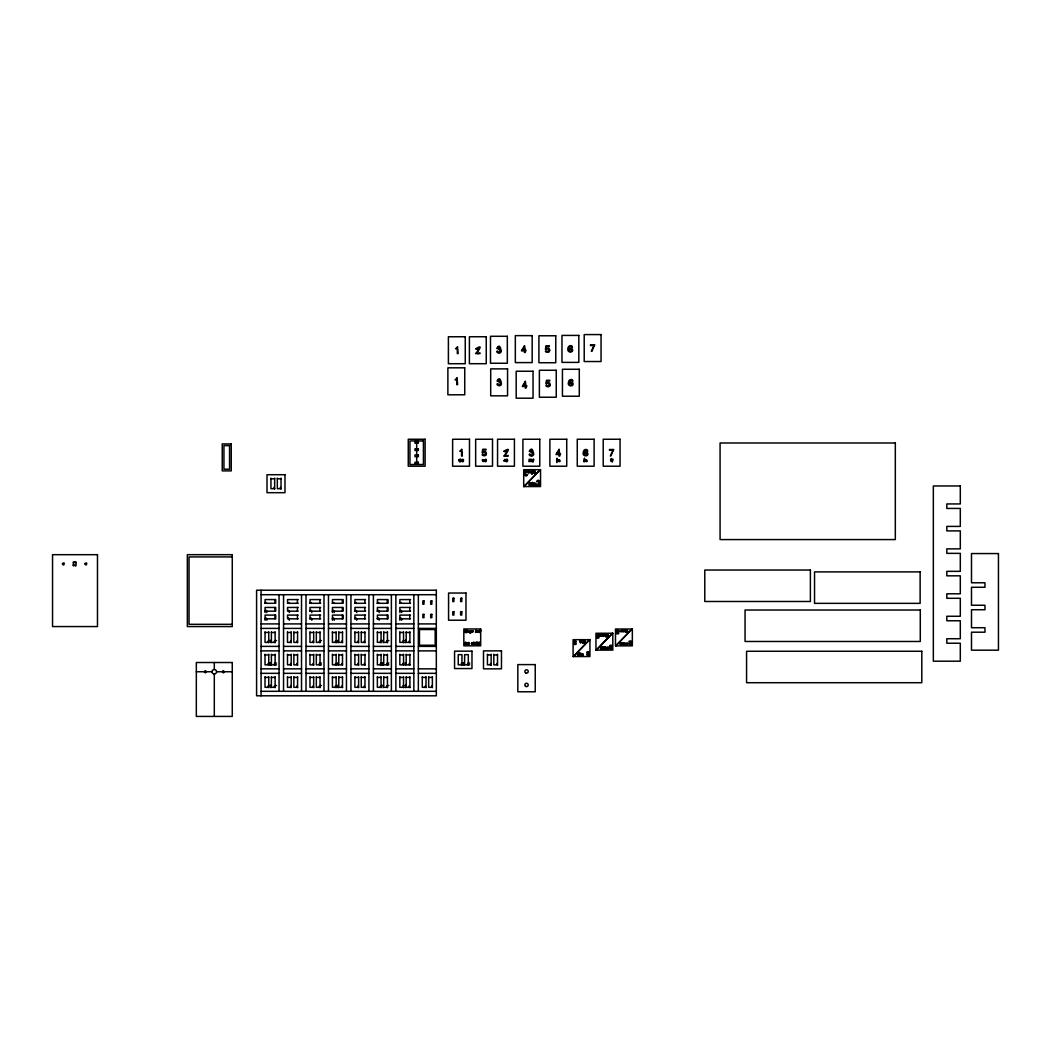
<?xml version="1.0" encoding="UTF-8"?>
<svg xmlns="http://www.w3.org/2000/svg" width="1051" height="1051" viewBox="0 0 1051 1051"><rect width="100%" height="100%" fill="white"/><g stroke="black" fill="none" stroke-linecap="round" stroke-linejoin="round"><path stroke-width="1.5" d="M479.611 644.421C479.808 638.233 480.333 649.084 478.652 642.673C476.97 649.084 477.496 638.233 477.693 644.421L478.796 642.266L479.611 644.421L479.624 642.266M529.704 485.431L529.717 482.856L530.689 485.431L532.016 482.856L532.397 485.431L532.397 482.33L530.86 484.931L529.31 482.33L529.31 485.431L529.704 482.856L530.689 485.431M534.539 471.071L534.539 473.646L533.566 471.071L532.24 473.646L531.845 471.071L531.845 474.172L533.396 471.557L534.933 474.172L534.933 471.071L534.539 473.646L533.566 471.071M577.919 655.404L577.919 653.249L578.72 655.404L579.837 653.249C580.021 659.424 580.546 648.612 578.878 654.996C577.196 648.612 577.722 659.424 577.919 653.249L578.72 655.404M585.118 640.9L585.118 643.054L584.303 640.9L583.2 643.054C583.016 636.88 582.49 647.692 584.159 641.307C585.841 647.692 585.315 636.88 585.118 643.054L584.303 640.9M600.778 648.979L600.778 646.838L601.592 648.979L602.696 646.838C602.88 652.999 603.419 642.2 601.737 648.572C600.055 642.2 600.594 652.999 600.778 646.838L601.592 648.979M607.99 634.476L607.977 636.63L607.176 634.476L606.059 636.63C605.875 630.455 605.35 641.268 607.031 634.896C608.7 641.268 608.174 630.455 607.99 636.63L607.176 634.476M620.537 644.749L620.537 642.87L621.246 644.749L622.205 642.87C622.363 648.244 622.836 638.837 621.364 644.381C619.919 638.837 620.379 648.244 620.537 642.87L621.246 644.749M627.276 630.14L627.263 632.006L626.304 630.14L625.595 632.006C625.437 626.646 624.977 636.039 626.435 630.495C627.894 636.039 627.434 626.646 627.276 632.006L626.567 630.14M465.107 644.854C464.371 643.501 467.196 644.723 466.526 642.831C464.45 640.085 464.542 646.746 465.107 643.895M524.265 472.057C523.897 473.909 525.802 478.547 527.694 474.487C523.937 476.812 527.116 473.462 525.001 471.978C529.284 473.029 527.063 469.534 524.265 472.057A1.458 1.458 0 0 1 524.764 471.229M539.951 484.209C540.332 482.356 538.414 477.719 536.535 481.792C539.951 479.466 537.81 482.895 538.979 484.616C534.525 482.645 537.652 487.152 539.951 484.209A1.458 1.458 0 0 1 539.452 485.036M204.196 671.747L205.313 670.63L206.443 671.747L205.313 672.876L204.196 671.747L196.327 671.747M222.168 671.747L223.285 670.63L224.415 671.747L223.285 672.876L222.168 671.747L216.532 671.747M466.25 632.584L467.078 630.39C467.275 636.683 467.813 625.66 466.105 632.163C464.397 625.66 464.936 636.683 465.12 630.39L465.961 632.584L467.091 630.39M533.212 471.071L532.24 473.646L532.24 471.071M531.031 485.431L532.003 482.856L532.016 485.431M584.014 640.9L583.213 643.054L583.2 640.9M579.022 655.404L579.824 653.249L579.837 655.404M606.874 634.476L606.072 636.63L606.059 634.476M601.881 648.979L602.683 646.838L602.696 648.979M626.304 630.14L625.608 632.006L625.595 630.14M621.496 644.749L622.205 642.87L622.205 644.749M473.16 631.086C474.395 630.653 471.86 633.372 473.16 630.679M467.275 643.948C469.009 641.465 466 644.21 467.406 643.751M471.518 643.948C473.226 641.478 470.27 644.197 471.649 643.751M620.313 631.598C621.535 629.129 619.289 632.387 620.432 631.428M627.552 643.291L627.184 644.749L627.434 643.12M479.795 632.334C474.816 632.505 483.894 627.04 479.795 632.584M534.486 483.368L533.987 485.431L535.025 483.46L535.852 485.431L535.682 483.368L534.342 483.184M475.735 643.843L474.618 644L474.474 642.266L475.17 643.908L476.037 642.266L475.735 644.145M581.781 653.827L582.898 653.683L583.029 655.404L582.346 653.761L581.479 655.404L581.768 653.538M604.89 647.153L604.351 648.979L605.205 647.337L605.888 648.979L605.757 647.258L604.64 647.114M623.992 643.251L623.637 644.749L624.386 643.317L624.99 644.749L624.872 643.251L623.9 643.12M574.122 643.081L574.135 644.513L575.869 644.421L576.184 643.514L574.345 644L575.239 642.7L574.122 641.964L574.976 641.215L576.276 642.069L576.079 641.32L574.03 641.11L574.017 642.818M596.981 636.656L596.994 638.102L598.728 637.996L599.057 637.09L597.204 637.589L598.098 636.275L596.981 635.553L597.835 634.791L599.136 635.658L598.939 634.896L596.889 634.686L596.889 636.394M588.888 653.144L588.875 651.699L587.141 651.791L586.826 652.71L588.665 652.211L587.772 653.512L588.888 654.247L588.034 654.996L586.734 654.142L586.931 654.904L588.98 655.115L588.994 653.407M611.748 646.72L611.735 645.275L610 645.38L609.685 646.286L611.537 645.787L610.631 647.101L611.748 647.823L610.894 648.585L609.606 647.718L609.79 648.48L611.853 648.69L611.853 646.982M599.99 636.157L600.41 634.476L600.121 636.354M608.844 647.311L608.424 648.979L608.713 647.114M617.003 632.268L616.806 633.858L618.54 633.753L618.855 632.847L617.003 633.346L617.909 632.032L616.792 631.309L617.633 630.547L618.934 631.401L618.592 630.469L616.687 630.442L616.687 632.15M630.784 642.608L630.981 641.031L629.247 641.136L628.932 642.043L630.771 641.544L629.877 642.844L630.994 643.58L630.14 644.342L628.84 643.475L629.194 644.421L631.086 644.447L631.099 642.739M476.3 631.191C475.669 629.05 475.433 630.639 476.103 631.375C474.5 632.61 476.445 632.925 476.51 631.283M337.555 640.611L338.264 640.256L338.264 642.739L337.555 642.384M337.555 663.076L338.264 662.721L338.264 665.204L337.555 664.849M404.95 640.611L405.66 640.256L405.66 642.739L404.95 642.384M337.555 685.541L338.264 685.186L338.264 687.669L337.555 687.315M404.95 663.076L405.66 662.721L405.66 665.204L404.95 664.849M404.95 685.541L405.66 685.186L405.66 687.669L404.95 687.315M270.948 478.796L274.666 478.796M277.319 478.796L281.037 478.796M274.666 488.702L270.948 488.702L270.948 478.087M281.037 488.702L277.319 488.702L277.319 478.087M232.271 556.925L189.035 556.925L189.035 624.32L232.271 624.32M261.082 594.708L436.323 594.708M298.156 599.582L287.54 599.582L287.54 603.3L298.156 603.3M320.621 599.582L310.006 599.582L310.006 603.3M365.551 599.582L354.936 599.582L354.936 603.3M410.481 599.582L399.866 599.582L399.866 603.3M265.496 602.591L266.415 602.591M287.961 602.591L288.88 602.591M310.426 602.591L311.359 602.591M332.891 602.591L333.824 602.591M355.356 602.591L356.289 602.591M377.821 602.591L378.754 602.591M400.3 602.591L401.219 602.591M264.721 603.3L275.69 603.3L275.69 599.582L265.075 599.582L265.075 603.3M309.651 603.3L320.621 603.3M332.116 603.3L343.086 603.3L343.086 599.582L332.471 599.582L332.471 603.3M354.581 603.3L365.551 603.3M377.046 603.3L388.016 603.3L388.016 599.582L377.401 599.582L377.401 603.3M399.511 603.3L410.481 603.3M298.156 607.452L287.54 607.452L287.54 611.17L298.156 611.17M320.621 607.452L310.006 607.452L310.006 611.17M365.551 607.452L354.936 607.452L354.936 611.17M410.481 607.452L399.866 607.452L399.866 612.575M265.496 610.46L266.415 610.46M287.961 610.46L288.88 610.46M310.426 610.46L311.359 610.46M332.891 610.46L333.824 610.46M355.356 610.46L356.289 610.46M377.821 610.46L378.754 610.46M400.3 610.46L401.219 610.46M264.721 611.17L275.69 611.17L275.69 607.452L265.075 607.452L265.075 612.575M309.651 611.17L320.621 611.17M332.116 611.17L343.086 611.17L343.086 607.452L332.471 607.452L332.471 612.575M354.581 611.17L365.551 611.17M377.046 611.17L388.016 611.17L388.016 607.452L377.401 607.452L377.401 611.17M399.511 611.17L410.481 611.17M298.156 615.098L287.54 615.098L287.54 618.816L298.156 618.816M320.621 615.098L310.006 615.098L310.006 618.816M365.551 615.098L354.936 615.098L354.936 618.816M410.481 615.098L399.866 615.098L399.866 620.221M265.496 618.106L266.415 618.106M287.961 618.106L288.88 618.106M310.426 618.106L311.359 618.106M332.891 618.106L333.824 618.106M355.356 618.106L356.289 618.106M377.821 618.106L378.754 618.106M400.3 618.106L401.219 618.106M264.721 618.816L275.69 618.816L275.69 615.098L265.075 615.098L265.075 620.221M309.651 618.816L320.621 618.816M332.116 618.816L343.086 618.816L343.086 615.098L332.471 615.098L332.471 620.221M354.581 618.816L365.551 618.816M377.046 618.816L388.016 618.816L388.016 615.098L377.401 615.098L377.401 618.816M399.511 618.816L410.481 618.816M261.082 623.913L279.054 623.913M283.547 623.913L301.519 623.913M306.012 623.913L323.984 623.913M328.477 623.913L346.449 623.913M350.942 623.913L368.914 623.913M373.407 623.913L391.379 623.913M395.872 623.913L413.844 623.913M418.351 623.913L436.323 623.913M261.082 628.406L279.054 628.406M283.547 628.406L301.519 628.406M306.012 628.406L323.984 628.406M328.477 628.406L346.449 628.406M350.942 628.406L368.914 628.406M373.407 628.406L391.379 628.406M395.872 628.406L413.844 628.406M418.351 628.406L436.323 628.406M477.456 630.679C476.366 634.988 478.783 629.076 477.456 631.086M265.023 632.479L268.741 632.479M271.394 632.479L275.112 632.479M287.488 632.479L291.206 632.479M293.86 632.479L297.578 632.479M309.966 632.479L313.671 632.479M316.325 632.479L320.043 632.479M332.431 632.479L336.136 632.479M338.79 632.479L342.508 632.479M354.896 632.479L358.601 632.479M361.255 632.479L364.973 632.479M377.362 632.479L381.066 632.479M383.72 632.479L387.438 632.479M399.827 632.479L403.531 632.479M406.185 632.479L409.903 632.479M268.741 640.611L270.16 640.611M275.112 640.611L276.531 640.611M320.043 640.611L321.461 640.611M381.066 640.611L382.485 640.611M387.438 640.611L388.857 640.611M268.741 642.384L265.023 642.384L265.023 631.769M275.112 642.384L271.394 642.384L271.394 631.769M291.206 642.384L287.488 642.384L287.488 631.769M297.578 642.384L293.86 642.384L293.86 631.769M313.671 642.384L309.966 642.384L309.966 631.769M320.043 642.384L316.325 642.384L316.325 631.769M336.136 642.384L332.431 642.384L332.431 631.769M342.508 642.384L338.79 642.384L338.79 631.769M358.601 642.384L354.896 642.384L354.896 631.769M364.973 642.384L361.255 642.384L361.255 631.769M381.066 642.384L377.362 642.384L377.362 631.769M387.438 642.384L383.72 642.384L383.72 631.769M403.531 642.384L399.827 642.384L399.827 631.769M409.903 642.384L406.185 642.384L406.185 631.769M261.082 646.378L279.054 646.378M283.547 646.378L301.519 646.378M306.012 646.378L323.984 646.378M328.477 646.378L346.449 646.378M350.942 646.378L368.914 646.378M373.407 646.378L391.379 646.378M395.872 646.378L413.844 646.378M418.351 646.378L436.323 646.378M261.082 650.871L279.054 650.871M283.547 650.871L301.519 650.871M306.012 650.871L323.984 650.871M328.477 650.871L346.449 650.871M350.942 650.871L368.914 650.871M373.407 650.871L391.379 650.871M395.872 650.871L413.844 650.871M418.298 650.871L436.323 650.871M265.023 654.944L268.741 654.944M271.394 654.944L275.112 654.944M287.488 654.944L291.206 654.944M293.86 654.944L297.578 654.944M309.966 654.944L313.671 654.944M316.325 654.944L320.043 654.944M332.431 654.944L336.136 654.944M338.79 654.944L342.508 654.944M354.896 654.944L358.601 654.944M361.255 654.944L364.973 654.944M377.362 654.944L381.066 654.944M383.72 654.944L387.438 654.944M399.827 654.944L403.531 654.944M406.185 654.944L409.903 654.944M487.441 654.944L491.159 654.944M493.812 654.944L497.517 654.944M268.741 663.076L270.16 663.076M275.112 663.076L276.531 663.076M320.043 663.076L321.461 663.076M381.066 663.076L382.485 663.076M387.438 663.076L388.857 663.076M461.954 663.076L463.36 663.076M468.312 663.076L469.731 663.076M270.16 664.849L265.023 664.849L265.023 654.234M276.531 664.849L271.394 664.849L271.394 654.234M291.206 664.849L287.488 664.849L287.488 654.234M297.578 664.849L293.86 664.849L293.86 654.234M313.671 664.849L309.966 664.849L309.966 654.234M321.461 664.849L316.325 664.849L316.325 654.234M336.136 664.849L332.431 664.849L332.431 654.234M342.508 664.849L338.79 664.849L338.79 654.234M358.601 664.849L354.896 664.849L354.896 654.234M364.973 664.849L361.255 664.849L361.255 654.234M382.485 664.849L377.362 664.849L377.362 654.234M388.857 664.849L383.72 664.849L383.72 654.234M403.531 664.849L399.827 664.849L399.827 654.234M409.903 664.849L406.185 664.849L406.185 654.234M463.36 664.849L458.236 664.849L458.236 654.668L461.954 654.668L461.954 665.204M469.731 664.849L464.608 664.849L464.608 654.668L468.312 654.668L468.312 665.204M491.159 664.849L487.441 664.849L487.441 654.234M497.517 664.849L493.812 664.849L493.812 654.234M261.082 668.843L279.054 668.843M283.547 668.843L301.519 668.843M306.012 668.843L323.984 668.843M328.477 668.843L346.449 668.843M350.942 668.843L368.914 668.843M373.407 668.843L391.379 668.843M395.872 668.843L413.844 668.843M418.298 668.843L436.323 668.843M206.443 671.747L212.066 671.747M224.415 671.747L232.271 671.747M261.082 673.336L279.054 673.336M283.547 673.336L301.519 673.336M306.012 673.336L323.984 673.336M328.477 673.336L346.449 673.336M350.942 673.336L368.914 673.336M373.407 673.336L391.379 673.336M395.872 673.336L413.844 673.336M418.351 673.336L436.323 673.336M265.023 677.409L268.741 677.409M271.394 677.409L275.112 677.409M287.488 677.409L291.206 677.409M293.86 677.409L297.578 677.409M309.966 677.409L313.671 677.409M316.325 677.409L320.043 677.409M332.431 677.409L336.136 677.409M338.79 677.409L342.508 677.409M354.896 677.409L358.601 677.409M361.255 677.409L364.973 677.409M377.362 677.409L381.066 677.409M383.72 677.409L387.438 677.409M399.827 677.409L403.531 677.409M406.185 677.409L409.903 677.409M422.292 677.409L426.01 677.409M428.663 677.409L432.368 677.409M268.741 685.541L270.16 685.541M275.112 685.541L276.531 685.541M320.043 685.541L321.461 685.541M381.066 685.541L382.485 685.541M387.438 685.541L388.857 685.541M268.741 687.315L265.023 687.315L265.023 676.699M275.112 687.315L271.394 687.315L271.394 676.699M291.206 687.315L287.488 687.315L287.488 676.699M297.578 687.315L293.86 687.315L293.86 676.699M313.671 687.315L309.966 687.315L309.966 676.699M320.043 687.315L316.325 687.315L316.325 676.699M336.136 687.315L332.431 687.315L332.431 676.699M342.508 687.315L338.79 687.315L338.79 676.699M358.601 687.315L354.896 687.315L354.896 676.699M364.973 687.315L361.255 687.315L361.255 676.699M381.066 687.315L377.362 687.315L377.362 676.699M387.438 687.315L383.72 687.315L383.72 676.699M403.531 687.315L399.827 687.315L399.827 676.699M409.903 687.315L406.185 687.315L406.185 676.699M426.01 687.315L422.292 687.315L422.292 676.699M432.368 687.315L428.663 687.315L428.663 676.699M261.082 691.308L436.323 691.308M465.133 630.39L465.961 632.584M497.517 654.234L497.517 665.204M496.821 663.509L496.821 664.429M491.159 654.234L491.159 665.204M490.449 663.509L490.449 664.429M477.693 642.266L477.693 644.421M467.616 663.509L467.616 664.429M464.069 662.721L464.069 665.204M461.244 663.509L461.244 664.429M432.368 676.699L432.368 687.669M431.659 685.975L431.659 686.894M426.01 676.699L426.01 687.669M425.3 685.975L425.3 686.894M418.351 594.708L418.351 691.308M416.682 443.18L416.682 448.803M416.682 450.485L416.682 454.978M416.682 456.66L416.682 462.282M413.844 594.708L413.844 691.308M409.903 631.769L409.903 642.739M409.903 654.234L409.903 665.204M409.903 676.699L409.903 687.669M409.772 599.582L409.772 603.3M409.772 607.452L409.772 611.17M409.772 615.098L409.772 618.816M409.194 641.031L409.194 641.964M409.194 663.509L409.194 664.429M409.194 685.975L409.194 686.894M403.531 631.769L403.531 642.739M403.531 654.234L403.531 665.204M403.531 676.699L403.531 687.669M402.835 641.031L402.835 641.964M402.835 663.509L402.835 664.429M402.835 685.975L402.835 686.894M401.64 611.17L401.64 612.575M401.64 618.816L401.64 620.221M395.872 594.708L395.872 691.308M391.379 594.708L391.379 691.308M387.307 599.582L387.307 603.3M387.307 607.452L387.307 611.17M387.307 615.098L387.307 618.816M387.438 631.769L387.438 642.739M387.438 654.234L387.438 665.204M387.438 676.699L387.438 687.669M386.729 641.031L386.729 641.964M386.729 663.509L386.729 664.429M386.729 685.975L386.729 686.894M383.195 640.256L383.195 642.739M383.195 662.721L383.195 665.204M383.195 685.186L383.195 687.669M381.066 631.769L381.066 642.739M381.066 654.234L381.066 665.204M381.066 676.699L381.066 687.669M380.37 641.031L380.37 641.964M380.37 663.509L380.37 664.429M380.37 685.975L380.37 686.894M379.175 611.17L379.175 612.575M379.175 618.816L379.175 620.221M373.407 594.708L373.407 691.308M368.914 594.708L368.914 691.308M364.973 631.769L364.973 642.739M364.973 654.234L364.973 665.204M364.973 676.699L364.973 687.669M364.842 599.582L364.842 603.3M364.842 607.452L364.842 611.17M364.842 615.098L364.842 618.816M364.263 641.031L364.263 641.964M364.263 663.509L364.263 664.429M364.263 685.975L364.263 686.894M358.601 631.769L358.601 642.739M358.601 654.234L358.601 665.204M358.601 676.699L358.601 687.669M357.905 641.031L357.905 641.964M357.905 663.509L357.905 664.429M357.905 685.975L357.905 686.894M356.709 611.17L356.709 612.575M356.709 618.816L356.709 620.221M350.942 594.708L350.942 691.308M346.449 594.708L346.449 691.308M342.376 599.582L342.376 603.3M342.376 607.452L342.376 611.17M342.376 615.098L342.376 618.816M342.508 631.769L342.508 642.739M342.508 654.234L342.508 665.204M342.508 676.699L342.508 687.669M341.798 641.031L341.798 641.964M341.798 663.509L341.798 664.429M341.798 685.975L341.798 686.894M336.136 631.769L336.136 642.739M336.136 654.234L336.136 665.204M336.136 676.699L336.136 687.669M335.427 641.031L335.427 641.964M335.427 663.509L335.427 664.429M335.427 685.975L335.427 686.894M334.244 611.17L334.244 612.575M334.244 618.816L334.244 620.221M328.477 594.708L328.477 691.308M323.984 594.708L323.984 691.308M320.043 631.769L320.043 642.739M320.043 654.234L320.043 665.204M320.043 676.699L320.043 687.669M319.911 599.582L319.911 603.3M319.911 607.452L319.911 611.17M319.911 615.098L319.911 618.816M319.333 641.031L319.333 641.964M319.333 663.509L319.333 664.429M319.333 685.975L319.333 686.894M313.671 631.769L313.671 642.739M313.671 654.234L313.671 665.204M313.671 676.699L313.671 687.669M312.962 641.031L312.962 641.964M312.962 663.509L312.962 664.429M312.962 685.975L312.962 686.894M311.779 611.17L311.779 612.575M311.779 618.816L311.779 620.221M306.012 594.708L306.012 691.308M301.519 594.708L301.519 691.308M297.578 631.769L297.578 642.739M297.578 654.234L297.578 665.204M297.578 676.699L297.578 687.669M297.446 599.582L297.446 603.3M297.446 607.452L297.446 611.17M297.446 615.098L297.446 618.816M296.868 641.031L296.868 641.964M296.868 663.509L296.868 664.429M296.868 685.975L296.868 686.894M291.206 631.769L291.206 642.739M291.206 654.234L291.206 665.204M291.206 676.699L291.206 687.669M290.496 641.031L290.496 641.964M290.496 663.509L290.496 664.429M290.496 685.975L290.496 686.894M289.314 611.17L289.314 612.575M289.314 618.816L289.314 620.221M283.547 594.708L283.547 691.308M281.037 478.087L281.037 489.043M280.328 487.349L280.328 488.268M279.054 594.708L279.054 691.308M274.981 599.582L274.981 603.3M274.981 607.452L274.981 611.17M274.981 615.098L274.981 618.816M275.112 631.769L275.112 642.739M275.112 654.234L275.112 665.204M275.112 676.699L275.112 687.669M274.666 478.087L274.666 489.043M274.403 641.031L274.403 641.964M274.403 663.509L274.403 664.429M274.403 685.975L274.403 686.894M273.956 487.349L273.956 488.268M270.869 640.256L270.869 642.739M270.869 662.721L270.869 665.204M270.869 685.186L270.869 687.669M268.741 631.769L268.741 642.739M268.741 654.234L268.741 665.204M268.741 676.699L268.741 687.669M268.031 641.031L268.031 641.964M268.031 663.509L268.031 664.429M268.031 685.975L268.031 686.894M266.849 611.17L266.849 612.575M266.849 618.816L266.849 620.221M261.082 590.215L261.082 695.801M214.299 662.511L214.299 669.526M214.299 673.98L214.299 716.427M75.987 565.78A2.247 2.247 0 0 1 75.462 566.042M73.741 565.937A2.247 2.247 0 0 1 72.874 565.162M73.044 562.443A2.247 2.247 0 0 1 74.004 561.786M75.173 561.707A2.247 2.247 0 0 1 76.211 562.232M475.814 348.748L476.602 349.247C480.412 344.991 477.89 351.954 475.604 353.57L479.979 353.57L479.979 352.86C471.203 357.09 487.322 341.733 475.814 348.748M503.968 451.26L504.756 451.746C508.579 447.503 506.043 454.466 503.771 456.068L508.145 456.068L508.145 455.372C499.37 459.602 515.489 444.245 503.968 451.26M212.105 671.313L212.066 671.904A2.247 2.247 0 0 0 213.865 673.954L214.457 673.993A2.247 2.247 0 0 0 216.506 672.193L216.545 671.602A2.247 2.247 0 0 0 214.746 669.553L214.154 669.513A2.247 2.247 0 0 0 212.105 671.313M458.761 460.285C460.929 465.659 462.69 455.622 458.761 460.285M461.56 460.285C463.255 465.081 464.962 456.62 461.56 460.285M470.664 631.428C471.991 635.185 473.318 628.564 470.664 631.428M484.314 460.233C486.009 465.028 487.717 456.568 484.314 460.233M472.306 643.002C473.567 646.693 474.947 640.204 472.306 643.002M600.765 635.211C602.052 638.89 603.379 632.413 600.765 635.211M606.269 647.85C607.57 651.528 608.871 645.038 606.269 647.85M620.996 630.784C622.074 633.989 623.335 628.34 620.996 630.784M625.319 643.764C626.449 646.956 627.578 641.307 625.319 643.764M505.531 460.246C505.071 463.084 509.485 460.522 506.516 461.428C508.264 461.665 507.843 457.08 505.531 460.246M486.429 453.717C486.994 457.303 480.084 455.477 482.751 454.032C485.234 458.275 486.771 449.854 482.816 452.771L482.133 452.731L482.751 449.25L486.061 449.25L486.061 449.959L483.355 449.959L483.013 451.904L485.102 451.562A1.866 1.866 0 0 1 486.048 452.324L486.429 453.717M549.686 350.233C550.251 353.819 543.341 351.993 546.008 350.548C548.491 354.791 550.028 346.383 546.073 349.287L545.39 349.247L546.008 345.779L549.318 345.779L549.318 346.475L546.612 346.475L546.27 348.42L548.359 348.091A1.866 1.866 0 0 1 549.305 348.84L549.686 350.233M550.159 384.745C550.724 388.318 543.827 386.492 546.481 385.047C548.964 389.29 550.501 380.882 546.546 383.786L545.863 383.746L546.481 380.278L549.791 380.278L549.791 380.988L547.085 380.988L546.756 382.932L548.832 382.59A1.866 1.866 0 0 1 549.791 383.339L550.159 384.745M568.249 347.802C565.596 353.57 575.528 353.097 571.836 348.301C567.067 349.747 569.668 344.728 572.48 347.264C572.322 344.61 568.157 345.372 568.249 347.802M568.709 381.658C566.069 387.425 575.987 386.952 572.296 382.157C567.54 383.615 570.128 378.57 572.94 381.119C572.795 378.465 568.63 379.214 568.709 381.658M583.528 451.628C580.888 457.408 590.807 456.922 587.115 452.127C582.359 453.585 584.947 448.554 587.759 451.089C587.614 448.435 583.45 449.197 583.528 451.628M467.866 631.953C470.809 633.819 468.404 628.551 467.866 631.953M531.346 471.649C530.676 475.643 527.234 469.482 531.346 471.649M557.923 460.929C562.272 463.767 558.83 456.778 557.923 460.929M585 460.929C589.348 463.767 585.919 456.778 585 460.929M582.451 641.386C581.965 644.802 579.429 639.888 582.451 641.386M605.323 634.962C604.811 638.325 602.341 633.503 605.323 634.962M624.951 630.561C624.544 633.464 622.415 629.326 624.951 630.561M468.102 642.818C468.72 648.244 470.401 640.453 468.102 642.818M501.169 351.087L501.13 351.56A1.852 1.852 0 0 1 500.499 352.61C499.172 354.502 495.06 351.533 497.451 350.955C499.278 354.752 501.511 349.589 498.424 349.195C502.102 349.234 498.003 344.899 497.583 348.485L496.781 348.485C499.527 342.613 501.064 349.234 501.169 351.087M501.393 383.668L501.34 384.14A1.852 1.852 0 0 1 500.71 385.191C499.396 387.083 495.284 384.101 497.662 383.523C499.488 387.333 501.734 382.157 498.634 381.776C502.312 381.815 498.227 377.48 497.806 381.066L497.005 381.066C499.737 375.194 501.288 381.815 501.393 383.668M533.606 454.045L533.566 454.518A1.852 1.852 0 0 1 532.923 455.569C531.609 457.448 527.497 454.479 529.875 453.901C531.701 457.71 533.947 452.534 530.847 452.153C534.539 452.193 530.44 447.857 530.019 451.444L529.218 451.444C531.964 445.571 533.501 452.193 533.606 454.045M459.208 460.22C459.865 463.898 461.56 457.986 459.208 460.22M466.25 643.186C464.976 645.629 465.067 640.808 466.25 643.186M478.665 631.375C479.177 634.252 480.504 629.628 478.665 631.375M483.985 461.008C482.291 463.622 481.266 456.554 483.985 461.008M504.506 460.233C502.772 463.833 505.978 456.83 504.506 460.233M592.317 350.6L591.332 351.389L593.973 345.569L590.465 345.569L590.465 344.82L594.8 344.82L593.841 346.699A10.786 10.786 0 0 0 592.488 349.786L592.317 350.6M611.327 455.28L610.342 456.068L612.983 450.248L609.475 450.248L609.475 449.5L613.797 449.5L612.851 451.378A10.786 10.786 0 0 0 611.498 454.466L611.327 455.28M468.194 631.966L469.127 631.598L468.234 631.887M530.952 471.676L529.835 472.227L530.952 471.676M558.357 460.955C559.185 462.532 560.209 459.432 558.357 460.955M585.42 460.955C586.261 462.532 587.286 459.432 585.42 460.955M582.136 641.399L581.203 641.859L582.136 641.399M604.995 634.988L604.062 635.448L604.995 634.988M624.675 630.574L623.86 630.981L624.675 630.574M62.416 563.625C63.796 567.921 65.753 560.603 62.416 563.625M84.881 563.625C86.261 567.921 88.218 560.603 84.881 563.625M470.27 632.833C468.956 634.922 470.73 627.132 470.27 632.833M528.535 470.533C527.641 477.18 530.269 469.219 528.535 470.533M580.113 640.453L580.388 642.765L580.113 640.453M602.985 634.029L603.261 636.354L602.985 634.029M622.915 629.746L623.164 631.769L622.915 629.746M557.227 458.827C556.846 468.746 556.215 455.464 557.227 458.827M462.033 460.154C462.401 463.793 464.673 458.236 462.033 460.154M484.787 460.102C485.155 463.741 487.428 458.183 484.787 460.102M471.032 631.323C471.308 634.173 473.095 629.838 471.032 631.323M472.661 642.897C472.937 645.695 474.697 641.438 472.661 642.897M601.133 635.106C601.408 637.904 603.156 633.648 601.133 635.106M606.624 647.744C606.913 650.53 608.647 646.286 606.624 647.744M621.312 630.692C621.548 633.109 623.072 629.418 621.312 630.692M625.621 643.672C625.87 646.089 627.381 642.397 625.621 643.672M569.169 349.576L569.878 351.533L571.468 351.205L571.061 348.774L569.169 349.576M569.629 383.418L570.338 385.389L571.928 385.06L571.534 382.63L569.629 383.418M584.461 453.401L585.157 455.359L586.76 455.03L586.353 452.6L584.461 453.401M531.083 459.97L531.044 461.744L530.177 459.602L529.126 461.744L529.126 459.3L530.308 459.248L532.423 459.51L532.555 461.744L532.056 459.76L531.083 459.97M505.991 460.023L507.344 460.285L505.991 460.023M457.513 346.883L455.582 348.774L457.316 348.774L457.316 353.57L458.118 353.57L457.513 346.883M457.001 377.966L455.07 379.858L456.804 379.858L456.804 384.653L457.619 384.653L457.001 377.966M461.744 449.381L459.812 451.273L461.547 451.273L461.547 456.068L462.348 456.068L461.744 449.381M524.37 346.909L522.15 350.18L524.396 350.18L524.396 346.909M525.224 382.511L523.004 385.783L525.25 385.783L525.25 382.511M558.922 450.524L556.688 453.796L558.935 453.796L558.935 450.524M524.502 345.766L521.454 350.889L524.396 350.889L524.396 352.466L525.145 352.466L526.052 350.18L525.145 350.18L524.502 345.766M525.355 381.368L522.308 386.492L525.25 386.492L525.25 388.069L525.999 388.069L526.906 385.783L525.999 385.783L525.355 381.368M559.053 449.381L556.005 454.505L558.935 454.505L558.935 456.068L559.697 456.068L560.603 453.796L559.697 453.796L559.053 449.381M540.267 469.705L523.976 486.56L540.267 469.705M589.664 639.678L573.373 656.533L589.664 639.678M612.523 633.267L596.232 650.109L612.523 633.267M632.045 629.024L615.755 645.866L632.045 629.024M601.054 334.573L584.211 334.573L584.211 361.531L601.054 361.531L601.054 334.573M578.825 335.414L561.97 335.414L561.97 362.385L578.825 362.385L578.825 335.414M532.174 335.637L515.332 335.637L515.332 362.595L532.174 362.595L532.174 335.637M555.769 335.768L538.913 335.768L538.913 362.726L555.769 362.726L555.769 335.768M507.331 336.294L490.489 336.294L490.489 363.252L507.331 363.252L507.331 336.294M465.251 336.754L448.396 336.754L448.396 363.712L465.251 363.712L465.251 336.754M486.245 336.74L469.403 336.74L469.403 363.699L486.245 363.699L486.245 336.74M464.739 367.824L447.884 367.824L447.884 394.795L464.739 394.795L464.739 367.824M507.554 368.875L490.699 368.875L490.699 395.833L507.554 395.833L507.554 368.875M579.285 369.269L562.443 369.269L562.443 396.227L579.285 396.227L579.285 369.269M556.242 370.267L539.386 370.267L539.386 397.225L556.242 397.225L556.242 370.267M533.041 371.239L516.186 371.239L516.186 398.198L533.041 398.198L533.041 371.239M425.103 439.252L408.261 439.252L408.261 466.21L425.103 466.21L425.103 439.252M469.482 439.252L452.626 439.252L452.626 466.21L469.482 466.21L469.482 439.252M492.512 439.252L475.656 439.252L475.656 466.21L492.512 466.21L492.512 439.252M514.412 439.252L497.557 439.252L497.557 466.21L514.412 466.21L514.412 439.252M539.767 439.252L522.912 439.252L522.912 466.21L539.767 466.21L539.767 439.252M566.725 439.252L549.883 439.252L549.883 466.21L566.725 466.21L566.725 439.252M594.104 439.252L577.262 439.252L577.262 466.21L594.104 466.21L594.104 439.252M620.064 439.252L603.208 439.252L603.208 466.21L620.064 466.21L620.064 439.252M423.422 440.934L409.943 440.934L409.943 464.529L423.422 464.529L423.422 440.934M418.364 441.499L415 441.499L415 443.18L418.364 443.18L418.364 441.499M895.321 442.983L720.08 442.983L720.08 539.583L895.321 539.583L895.321 442.983M231.246 443.929L222.247 443.929L222.247 470.887L231.246 470.887L231.246 443.929M229.552 445.611L223.942 445.611L223.942 469.206L229.552 469.206L229.552 445.611M418.364 448.803L415 448.803L415 450.485L418.364 450.485L418.364 448.803M418.364 454.978L415 454.978L415 456.66L418.364 456.66L418.364 454.978M584.487 458.367L584.093 461.744L584.487 458.367M611.367 458.564C608.963 461.415 613.259 463.57 611.367 458.564M533.58 459.3L533.172 461.744L533.58 459.3M612.72 459.3L612.326 461.744L612.72 459.3M418.364 462.282L415 462.282L415 463.964L418.364 463.964L418.364 462.282M540.542 469.705L523.7 469.705L523.7 486.56L540.542 486.56L540.542 469.705M284.979 474.71L267.007 474.71L267.007 492.683L284.979 492.683L284.979 474.71M533.422 483.184L533.054 485.431L533.422 483.184M960.299 485.969L933.341 485.969L933.341 661.197L960.299 661.197L960.299 643.225L946.82 643.225L946.82 638.732L960.299 638.732L960.299 620.76L946.82 620.76L946.82 616.267L960.299 616.267L960.299 598.295L946.82 598.295L946.82 593.802L960.299 593.802L960.299 575.83L946.82 575.83L946.82 571.337L960.299 571.337L960.299 553.365L946.82 553.365L946.82 548.872L960.299 548.872L960.299 530.9L946.82 530.9L946.82 526.406L960.299 526.406L960.299 508.434L946.82 508.434L946.82 503.941L960.299 503.941L960.299 485.969M998.45 553.562L971.492 553.562L971.492 582.779L984.971 582.779L984.971 587.273L971.492 587.273L971.492 605.245L984.971 605.245L984.971 609.738L971.492 609.738L971.492 627.71L984.971 627.71L984.971 632.203L971.492 632.203L971.492 650.175L998.45 650.175L998.45 553.562M97.48 554.678L52.55 554.678L52.55 626.567L97.48 626.567L97.48 554.678M232.271 554.678L187.341 554.678L187.341 626.567L232.271 626.567L232.271 554.678M810.387 570.036L704.787 570.036L704.787 601.487L810.387 601.487L810.387 570.036M920.124 571.902L814.538 571.902L814.538 603.353L920.124 603.353L920.124 571.902M436.323 590.215L256.589 590.215L256.589 695.801L436.323 695.801L436.323 590.215M465.974 593.04L448.567 593.04L448.567 620.221L465.974 620.221L465.974 593.04M453.901 598.203L452.784 598.203L452.784 601.579L453.901 601.579L453.901 598.203M461.77 598.203L460.64 598.203L460.64 601.579L461.77 601.579L461.77 598.203M423.96 600.883L422.844 600.883L422.844 604.246L423.96 604.246L423.96 600.883M431.83 600.883L430.7 600.883L430.7 604.246L431.83 604.246L431.83 600.883M920.282 610.027L745.054 610.027L745.054 641.478L920.282 641.478L920.282 610.027M453.901 611.682L452.784 611.682L452.784 615.058L453.901 615.058L453.901 611.682M461.77 611.682L460.64 611.682L460.64 615.058L461.77 615.058L461.77 611.682M423.96 614.362L422.844 614.362L422.844 617.725L423.96 617.725L423.96 614.362M431.83 614.362L430.7 614.362L430.7 617.725L431.83 617.725L431.83 614.362M480.688 628.958L463.833 628.958L463.833 645.813L480.688 645.813L480.688 628.958M632.334 629.024L615.479 629.024L615.479 645.866L632.334 645.866L632.334 629.024M435.193 629.523L419.467 629.523L419.467 645.248L435.193 645.248L435.193 629.523M612.799 633.267L595.956 633.267L595.956 650.109L612.799 650.109L612.799 633.267M589.939 639.678L573.097 639.678L573.097 656.533L589.939 656.533L589.939 639.678M476.826 642.266L476.51 644.145L476.826 642.266M623.23 643.12L622.954 644.749L623.23 643.12M603.865 647.114L603.563 648.979L603.865 647.114M501.472 650.871L483.499 650.871L483.499 668.843L501.472 668.843L501.472 650.871M471.978 651.147L454.571 651.147L454.571 668.554L471.978 668.554L471.978 651.147M921.806 651.265L746.565 651.265L746.565 682.716L921.806 682.716L921.806 651.265M581.006 653.538L580.704 655.404L581.006 653.538M232.271 662.511L196.327 662.511L196.327 716.427L232.271 716.427L232.271 662.511M535.235 664.6L517.828 664.6L517.828 691.781L535.235 691.781L535.235 664.6M73.885 565.057A1.445 1.445 0 0 0 76.171 564.085A1.445 1.445 0 0 0 74.187 562.574A1.445 1.445 0 0 0 73.885 565.057M525.684 672.916A1.682 1.682 0 0 0 528.219 671.458A1.682 1.682 0 0 0 525.684 669.999A1.682 1.682 0 0 0 525.684 672.916M525.684 686.395A1.682 1.682 0 0 0 528.219 684.937A1.682 1.682 0 0 0 525.684 683.478A1.682 1.682 0 0 0 525.684 686.395"/></g></svg>
